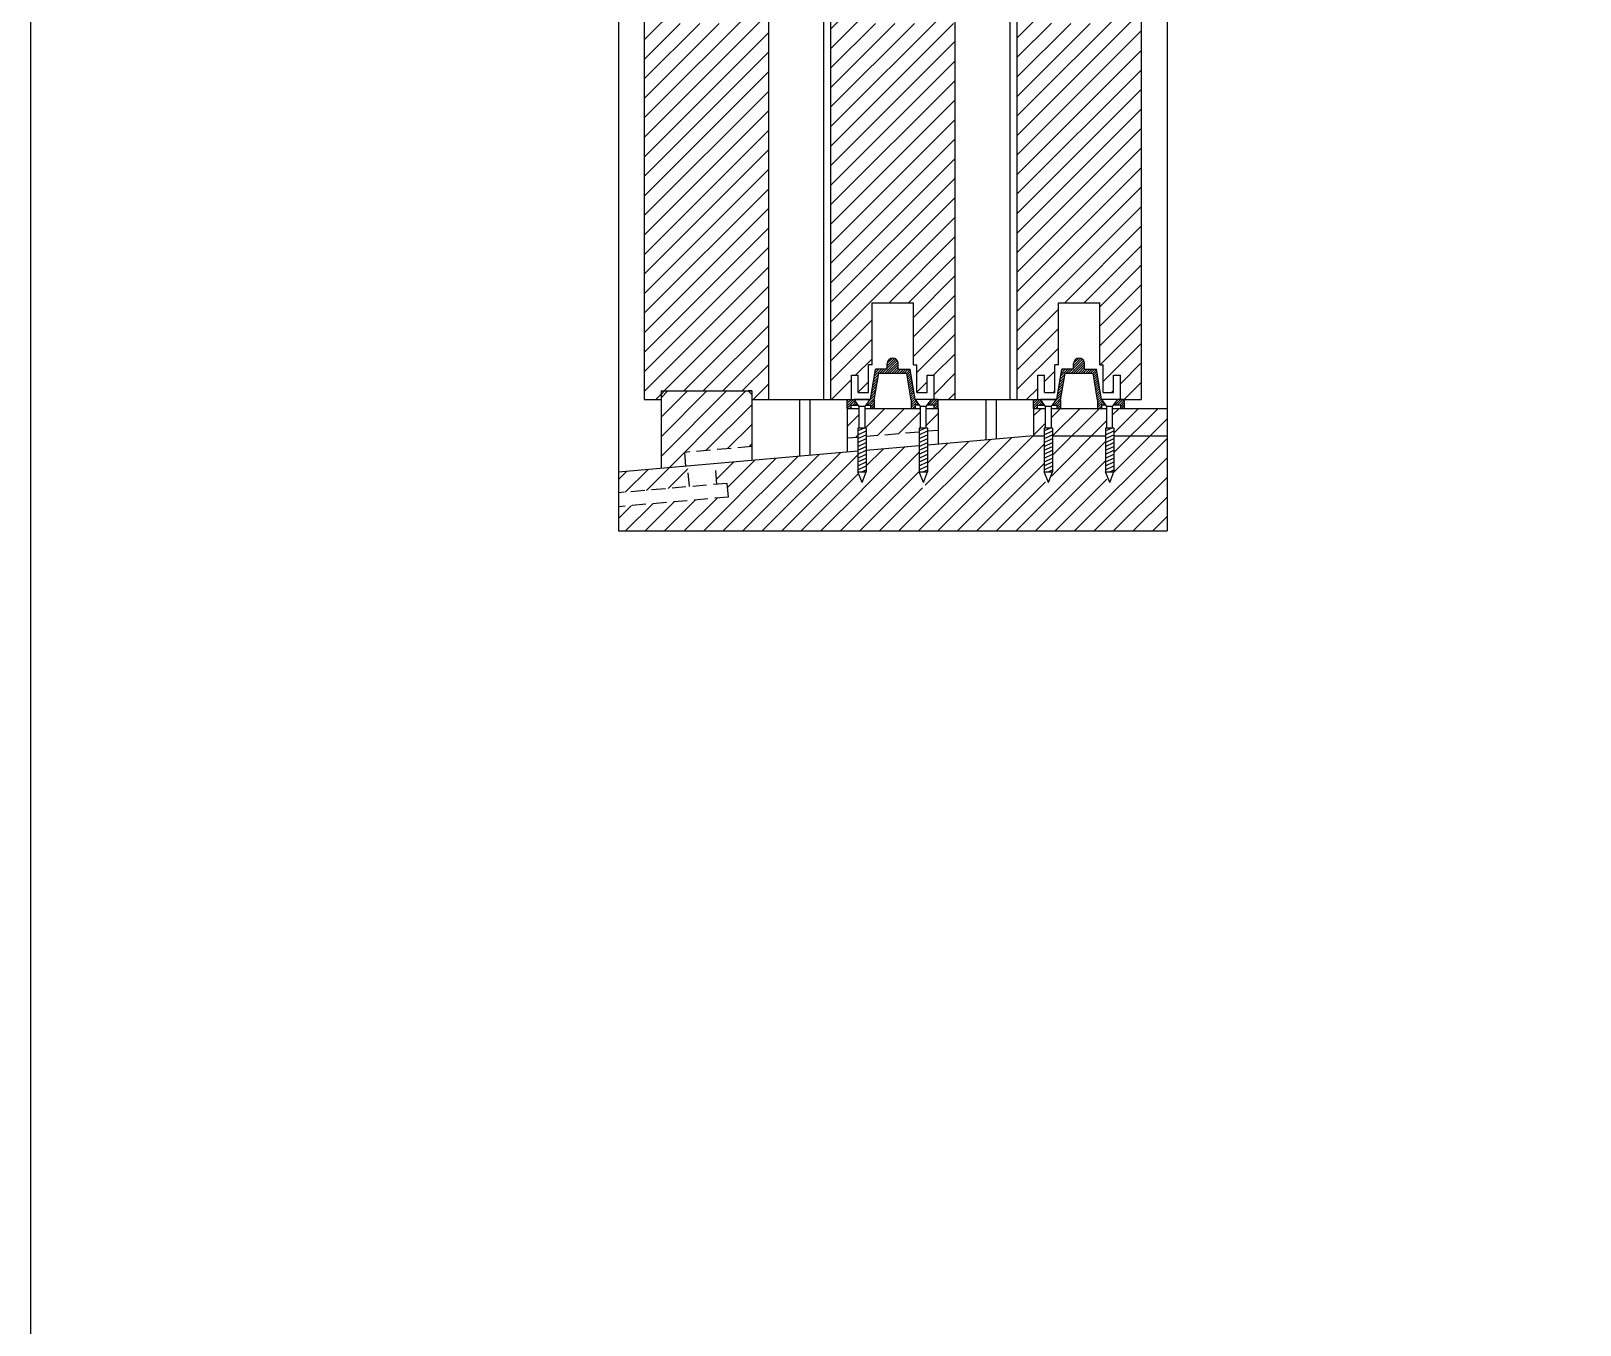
# Model space of a CAD drawing. Header units: inches. Extents: x 1985 to 11287, y 379 to 3234.
# Drawn here: x 7876.57 to 7904.63, y 1405.7 to 1429.13 of the extents above; entities that cross this region are included whole.
import ezdxf

# ---------------------------------------------------------------- set-up
doc = ezdxf.new("R2010")
doc.units = ezdxf.units.IN
doc.header["$MEASUREMENT"] = 0
doc.linetypes.add('HIDDEN', pattern=[0.375, 0.25, -0.125])
for name, color, linetype in [('alum. sill 99', 1, 'CONTINUOUS'), ('hardware 99', 94, 'CONTINUOUS'), ('hatch 99', 1, 'CONTINUOUS'), ('separation 99', 3, 'CONTINUOUS'), ('wood detail 99', 7, 'CONTINUOUS')]:
    doc.layers.add(name, color=color, linetype=linetype)

msp = doc.modelspace()

# ---------------------------------------------------------------- hatches: boundary and pattern name
at = {"layer": 'alum. sill 99'}
h = msp.add_hatch(dxfattribs=at)
h.set_pattern_fill('ANSI31', color=256, scale=2, style=0)
h.paths.add_polyline_path([(7889.782299, 1429.504894, 0.350781059), (7889.657299, 1429.648022, -0.375199902), (7889.532299, 1429.804272), (7889.305799, 1429.804272), (7889.305799, 1429.265257), (7889.844799, 1429.265257), (7889.844799, 1429.491772), (7889.782299, 1429.491772)], flags=17)
h.paths.add_polyline_path([(7889.930799, 1428.991059), (7889.930799, 1429.265257), (7888.305799, 1429.265257), (7888.305799, 1429.832222), (7888.243299, 1429.832222), (7887.680799, 1429.59115), (7887.680799, 1428.308801), (7887.680799, 1422.457221), (7887.985799, 1422.457221), (7887.985799, 1422.611221), (7889.625799, 1422.611221), (7889.625799, 1422.457221), (7889.930799, 1422.457221)])
h.paths.add_polyline_path([(7893.3058, 1428.991059), (7893.3058, 1429.265257), (7891.6808, 1429.265257), (7891.6808, 1429.832222), (7891.6183, 1429.832222), (7891.0558, 1429.59115), (7891.0558, 1428.308801), (7891.0558, 1422.457221), (7891.3558, 1422.457221), (7891.4308, 1422.457221), (7891.4308, 1422.894721), (7891.5558, 1422.894721), (7891.5558, 1422.582221), (7891.7433, 1422.582221), (7891.7433, 1423.082221), (7891.8058, 1423.082221), (7891.8058, 1424.207221), (7892.5558, 1424.207221), (7892.5558, 1423.082221), (7892.6183, 1423.082221), (7892.6183, 1422.582221), (7892.8058, 1422.582221), (7892.8058, 1422.894721), (7892.9308, 1422.894721), (7892.9308, 1422.457221), (7893.0058, 1422.457221), (7893.3058, 1422.457221)])
h.paths.add_polyline_path([(7893.2198, 1429.491772), (7893.1573, 1429.491772), (7893.1573, 1429.504894, 0.350781059), (7893.0323, 1429.648022, -0.375199902), (7892.9073, 1429.804272), (7892.6808, 1429.804272), (7892.6808, 1429.265257), (7893.2198, 1429.265257)], flags=17)
h.paths.add_polyline_path([(7896.680802, 1428.991059), (7896.680802, 1429.265257), (7895.055802, 1429.265257), (7895.055802, 1429.832222), (7894.993302, 1429.832222), (7894.430802, 1429.59115), (7894.430802, 1428.308801), (7894.430802, 1422.457221), (7894.805802, 1422.457221), (7894.805802, 1422.894721), (7894.930802, 1422.894721), (7894.930802, 1422.582221), (7895.118302, 1422.582221), (7895.118302, 1423.082221), (7895.180802, 1423.082221), (7895.180802, 1424.207221), (7895.930802, 1424.207221), (7895.930802, 1423.082221), (7895.993302, 1423.082221), (7895.993302, 1422.582221), (7896.180802, 1422.582221), (7896.180802, 1422.894721), (7896.305802, 1422.894721), (7896.305802, 1422.457221), (7896.380802, 1422.457221), (7896.680802, 1422.457221)])
h.paths.add_polyline_path([(7896.594802, 1429.491772), (7896.532302, 1429.491772), (7896.532302, 1429.504894, 0.350781059), (7896.407302, 1429.648022, -0.375199902), (7896.282302, 1429.804272), (7896.055802, 1429.804272), (7896.055802, 1429.265257), (7896.594802, 1429.265257)], flags=17)
at = {"layer": 'hardware 99'}
h = msp.add_hatch(dxfattribs=at)
h.set_pattern_fill('ANSI31', color=256, scale=0.25, style=0)
h.set_pattern_definition([(45, (8236.08597, -469.106973), (-0.0220970869, 0.0220970869), [])])
h.paths.add_polyline_path([(7891.481389, 1422.457221), (7891.3558, 1422.457221), (7891.3558, 1422.297221), (7891.4278, 1422.297221), (7891.4278, 1422.357221), (7891.554918, 1422.357221)])
h.paths.add_polyline_path([(7891.846855, 1422.445594), (7891.926976, 1422.935221), (7892.434625, 1422.935221), (7892.514745, 1422.445594), (7892.514745, 1422.297221), (7892.586745, 1422.297221), (7892.586745, 1422.357221), (7892.664918, 1422.357221), (7892.591389, 1422.457221), (7892.5858, 1422.457221), (7892.4958, 1423.007221), (7892.2808, 1423.007221), (7892.2808, 1423.107221, 1), (7892.0808, 1423.107221), (7892.0808, 1423.007221), (7891.8658, 1423.007221), (7891.7758, 1422.457221), (7891.770212, 1422.457221), (7891.696683, 1422.357221), (7891.774855, 1422.357221), (7891.774855, 1422.297221), (7891.846855, 1422.297221)])
h.paths.add_polyline_path([(7893.0058, 1422.457221), (7892.880212, 1422.457221), (7892.806683, 1422.357221), (7892.9338, 1422.357221), (7892.9338, 1422.297221), (7893.0058, 1422.297221)])
h = msp.add_hatch(dxfattribs=at)
h.set_pattern_fill('ANSI31', color=256, scale=0.25, style=0)
h.set_pattern_definition([(45, (8239.460972, -469.106973), (-0.0220970869, 0.0220970869), [])])
h.paths.add_polyline_path([(7894.85639, 1422.457221), (7894.730802, 1422.457221), (7894.730802, 1422.297221), (7894.802802, 1422.297221), (7894.802802, 1422.357221), (7894.92992, 1422.357221)])
h.paths.add_polyline_path([(7895.221857, 1422.445594), (7895.301978, 1422.935221), (7895.809626, 1422.935221), (7895.889747, 1422.445594), (7895.889747, 1422.297221), (7895.961747, 1422.297221), (7895.961747, 1422.357221), (7896.03992, 1422.357221), (7895.96639, 1422.457221), (7895.960802, 1422.457221), (7895.870802, 1423.007221), (7895.655802, 1423.007221), (7895.655802, 1423.107221, 1), (7895.455802, 1423.107221), (7895.455802, 1423.007221), (7895.240802, 1423.007221), (7895.150802, 1422.457221), (7895.145214, 1422.457221), (7895.071685, 1422.357221), (7895.149857, 1422.357221), (7895.149857, 1422.297221), (7895.221857, 1422.297221)])
h.paths.add_polyline_path([(7896.380802, 1422.457221), (7896.255214, 1422.457221), (7896.181685, 1422.357221), (7896.308802, 1422.357221), (7896.308802, 1422.297221), (7896.380802, 1422.297221)])
at = {"layer": 'hatch 99'}
h = msp.add_hatch(dxfattribs=at)
h.set_pattern_fill('ANSI31', color=256, scale=2, style=0)
h.set_pattern_definition([(45, (8458.89197, 822.07213), (-0.176776695, 0.176776695), [])])
h.paths.add_polyline_path([(7889.625799, 1422.548721), (7889.563299, 1422.611221), (7888.048299, 1422.611221), (7887.985799, 1422.548721), (7887.985799, 1421.211561), (7888.435953, 1421.250647), (7888.414327, 1421.49971), (7889.625799, 1421.605769)])
h.paths.add_polyline_path([(7888.466064, 1421.253262), (7887.212549, 1421.14442), (7887.212549, 1420.768009), (7888.498503, 1420.879667)], flags=17)
h.paths.add_polyline_path([(7897.149552, 1421.797221), (7896.185802, 1421.797221), (7896.185802, 1421.147221), (7896.163302, 1421.090221), (7896.163302, 1420.96142), (7896.110802, 1420.821714), (7896.058302, 1420.96142), (7896.058302, 1421.090221), (7896.035802, 1421.147221), (7896.035802, 1421.797221), (7895.075802, 1421.797221), (7895.075802, 1421.147221), (7895.053302, 1421.090221), (7895.053302, 1420.96142), (7895.000802, 1420.821714), (7894.948302, 1420.96142), (7894.948302, 1421.090221), (7894.925802, 1421.147221), (7894.925802, 1421.797221), (7894.730802, 1421.797221), (7892.8108, 1421.63051), (7892.8108, 1421.147221), (7892.7883, 1421.090221), (7892.7883, 1420.96142), (7892.7358, 1420.821714), (7892.6833, 1420.96142), (7892.6833, 1421.090221), (7892.6608, 1421.147221), (7892.6608, 1421.617486), (7891.7008, 1421.53413), (7891.7008, 1421.147221), (7891.6783, 1421.090221), (7891.6783, 1420.96142), (7891.6258, 1420.821714), (7891.5733, 1420.96142), (7891.5733, 1421.090221), (7891.5508, 1421.147221), (7891.5508, 1421.521106), (7888.96419, 1421.296513), (7888.996629, 1420.922919), (7889.183426, 1420.939138), (7889.205052, 1420.690075), (7887.212549, 1420.517069), (7887.212549, 1420.077221), (7897.149552, 1420.077221)])
h.paths.add_polyline_path([(7891.5733, 1422.297221), (7891.3558, 1422.297221), (7891.3558, 1421.755115), (7891.5508, 1421.772046), (7891.5508, 1421.939721), (7891.5733, 1421.939721)])
h.paths.add_polyline_path([(7892.6833, 1422.297221), (7891.6783, 1422.297221), (7891.6783, 1421.939721), (7891.7008, 1421.939721), (7891.7008, 1421.785071), (7892.6608, 1421.868426), (7892.6608, 1421.939721), (7892.6833, 1421.939721)])
h.paths.add_polyline_path([(7893.0058, 1422.297221), (7892.7883, 1422.297221), (7892.7883, 1421.939721), (7892.8108, 1421.939721), (7892.8108, 1421.88145), (7893.0058, 1421.898382)])
h.paths.add_polyline_path([(7894.948302, 1422.297221), (7894.730802, 1422.297221), (7894.730802, 1421.797221), (7894.925802, 1421.797221), (7894.925802, 1421.939721), (7894.948302, 1421.939721)])
h.paths.add_polyline_path([(7896.058302, 1422.297221), (7895.053302, 1422.297221), (7895.053302, 1421.939721), (7895.075802, 1421.939721), (7895.075802, 1421.797221), (7896.035802, 1421.797221), (7896.035802, 1421.939721), (7896.058302, 1421.939721)])
h.paths.add_polyline_path([(7897.149552, 1422.297221), (7896.380802, 1422.297221), (7896.163302, 1422.297221), (7896.163302, 1421.939721), (7896.185802, 1421.939721), (7896.185802, 1421.797221), (7897.149552, 1421.797221)])

# ---------------------------------------------------------------- linework, layer by layer
at = {"layer": 'hardware 99'}
for p, q in [((7891.7758, 1422.457221), (7891.8658, 1423.007221)), ((7891.846855, 1422.445594), (7891.926976, 1422.935221)), ((7892.0808, 1423.007221), (7891.8658, 1423.007221)), ((7891.926976, 1422.935221), (7892.434625, 1422.935221)), ((7892.0808, 1423.007221), (7892.0808, 1423.107221)), ((7892.2808, 1423.007221), (7892.2808, 1423.107221)), ((7892.2808, 1423.007221), (7892.4958, 1423.007221)), ((7892.514745, 1422.445594), (7892.434625, 1422.935221)), ((7892.5858, 1422.457221), (7892.4958, 1423.007221)), ((7895.150802, 1422.457221), (7895.240802, 1423.007221)), ((7895.221857, 1422.445594), (7895.301978, 1422.935221)), ((7895.455802, 1423.007221), (7895.240802, 1423.007221)), ((7895.301978, 1422.935221), (7895.809626, 1422.935221)), ((7895.455802, 1423.007221), (7895.455802, 1423.107221)), ((7895.655802, 1423.007221), (7895.655802, 1423.107221)), ((7895.655802, 1423.007221), (7895.870802, 1423.007221)), ((7895.889747, 1422.445594), (7895.809626, 1422.935221)), ((7895.960802, 1422.457221), (7895.870802, 1423.007221)), ((7891.3558, 1422.297221), (7891.3558, 1422.457221)), ((7891.3558, 1422.457221), (7891.7758, 1422.457221)), ((7891.4278, 1422.297221), (7891.4278, 1422.357221)), ((7891.4278, 1422.357221), (7891.554918, 1422.357221)), ((7891.5733, 1422.332221), (7891.481389, 1422.457221)), ((7891.770212, 1422.457221), (7891.481389, 1422.457221)), ((7891.5733, 1421.939721), (7891.5733, 1422.332221)), ((7891.6783, 1422.332221), (7891.5733, 1422.332221)), ((7891.6783, 1422.332221), (7891.770212, 1422.457221)), ((7891.6783, 1421.939721), (7891.6783, 1422.332221)), ((7891.696683, 1422.357221), (7891.774855, 1422.357221)), ((7891.774855, 1422.357221), (7891.774855, 1422.297221)), ((7891.846855, 1422.445594), (7891.846855, 1422.297221)), ((7892.514745, 1422.445594), (7892.514745, 1422.297221)), ((7893.0058, 1422.457221), (7892.5858, 1422.457221)), ((7892.664918, 1422.357221), (7892.586745, 1422.357221)), ((7892.586745, 1422.357221), (7892.586745, 1422.297221)), ((7892.6833, 1422.332221), (7892.591389, 1422.457221)), ((7892.880212, 1422.457221), (7892.591389, 1422.457221)), ((7892.6833, 1421.939721), (7892.6833, 1422.332221)), ((7892.7883, 1422.332221), (7892.6833, 1422.332221)), ((7892.7883, 1422.332221), (7892.880212, 1422.457221)), ((7892.7883, 1421.939721), (7892.7883, 1422.332221)), ((7892.9338, 1422.357221), (7892.806683, 1422.357221)), ((7892.9338, 1422.297221), (7892.9338, 1422.357221)), ((7893.0058, 1422.297221), (7893.0058, 1422.457221)), ((7894.730802, 1422.297221), (7894.730802, 1422.457221)), ((7894.730802, 1422.457221), (7895.150802, 1422.457221)), ((7894.802802, 1422.297221), (7894.802802, 1422.357221)), ((7894.802802, 1422.357221), (7894.92992, 1422.357221)), ((7894.948302, 1422.332221), (7894.85639, 1422.457221)), ((7895.145214, 1422.457221), (7894.85639, 1422.457221)), ((7894.948302, 1421.939721), (7894.948302, 1422.332221)), ((7895.053302, 1422.332221), (7894.948302, 1422.332221)), ((7895.053302, 1422.332221), (7895.145214, 1422.457221)), ((7895.053302, 1421.939721), (7895.053302, 1422.332221)), ((7895.071685, 1422.357221), (7895.149857, 1422.357221)), ((7895.149857, 1422.357221), (7895.149857, 1422.297221)), ((7895.221857, 1422.445594), (7895.221857, 1422.297221)), ((7895.889747, 1422.445594), (7895.889747, 1422.297221)), ((7896.380802, 1422.457221), (7895.960802, 1422.457221)), ((7896.03992, 1422.357221), (7895.961747, 1422.357221)), ((7895.961747, 1422.357221), (7895.961747, 1422.297221)), ((7896.058302, 1422.332221), (7895.96639, 1422.457221)), ((7896.255214, 1422.457221), (7895.96639, 1422.457221)), ((7896.058302, 1421.939721), (7896.058302, 1422.332221)), ((7896.163302, 1422.332221), (7896.058302, 1422.332221)), ((7896.163302, 1422.332221), (7896.255214, 1422.457221)), ((7896.163302, 1421.939721), (7896.163302, 1422.332221)), ((7896.308802, 1422.357221), (7896.181685, 1422.357221)), ((7896.308802, 1422.297221), (7896.308802, 1422.357221)), ((7896.380802, 1422.297221), (7896.380802, 1422.457221)), ((7891.3558, 1422.297221), (7891.4278, 1422.297221)), ((7891.774855, 1422.297221), (7891.846855, 1422.297221)), ((7892.514745, 1422.297221), (7892.586745, 1422.297221)), ((7892.9338, 1422.297221), (7893.0058, 1422.297221)), ((7894.730802, 1422.297221), (7894.802802, 1422.297221)), ((7895.149857, 1422.297221), (7895.221857, 1422.297221)), ((7895.889747, 1422.297221), (7895.961747, 1422.297221)), ((7896.308802, 1422.297221), (7896.380802, 1422.297221)), ((7891.7008, 1421.939721), (7891.5508, 1421.939721)), ((7891.5508, 1421.939721), (7891.5508, 1421.147221)), ((7891.5508, 1421.889298), (7891.652532, 1421.939721)), ((7891.5508, 1421.818882), (7891.7008, 1421.889298)), ((7891.5508, 1421.748466), (7891.7008, 1421.818882)), ((7891.7008, 1421.939721), (7891.7008, 1421.147221)), ((7892.8108, 1421.939721), (7892.6608, 1421.939721)), ((7892.6608, 1421.939721), (7892.6608, 1421.147221)), ((7892.6608, 1421.889298), (7892.762532, 1421.939721)), ((7892.6608, 1421.818882), (7892.8108, 1421.889298)), ((7892.6608, 1421.748466), (7892.8108, 1421.818882)), ((7892.8108, 1421.939721), (7892.8108, 1421.147221)), ((7895.075802, 1421.939721), (7894.925802, 1421.939721)), ((7894.925802, 1421.939721), (7894.925802, 1421.147221)), ((7894.925802, 1421.889298), (7895.027534, 1421.939721)), ((7894.925802, 1421.818882), (7895.075802, 1421.889298)), ((7894.925802, 1421.748466), (7895.075802, 1421.818882)), ((7895.075802, 1421.939721), (7895.075802, 1421.147221)), ((7896.185802, 1421.939721), (7896.035802, 1421.939721)), ((7896.035802, 1421.939721), (7896.035802, 1421.147221)), ((7896.035802, 1421.889298), (7896.137534, 1421.939721)), ((7896.035802, 1421.818882), (7896.185802, 1421.889298)), ((7896.035802, 1421.748466), (7896.185802, 1421.818882)), ((7896.185802, 1421.939721), (7896.185802, 1421.147221)), ((7891.5508, 1421.67805), (7891.7008, 1421.748466)), ((7891.5508, 1421.607633), (7891.7008, 1421.67805)), ((7891.5508, 1421.537217), (7891.7008, 1421.607633)), ((7891.5508, 1421.466801), (7891.7008, 1421.537217)), ((7892.6608, 1421.67805), (7892.8108, 1421.748466)), ((7892.6608, 1421.607633), (7892.8108, 1421.67805)), ((7892.6608, 1421.537217), (7892.8108, 1421.607633)), ((7892.6608, 1421.466801), (7892.8108, 1421.537217)), ((7894.925802, 1421.67805), (7895.075802, 1421.748466)), ((7894.925802, 1421.607633), (7895.075802, 1421.67805)), ((7894.925802, 1421.537217), (7895.075802, 1421.607633)), ((7894.925802, 1421.466801), (7895.075802, 1421.537217)), ((7896.035802, 1421.67805), (7896.185802, 1421.748466)), ((7896.035802, 1421.607633), (7896.185802, 1421.67805)), ((7896.035802, 1421.537217), (7896.185802, 1421.607633)), ((7896.035802, 1421.466801), (7896.185802, 1421.537217)), ((7891.5508, 1421.396384), (7891.7008, 1421.466801)), ((7891.5508, 1421.325968), (7891.7008, 1421.396384)), ((7891.5508, 1421.255552), (7891.7008, 1421.325968)), ((7891.5508, 1421.185135), (7891.7008, 1421.255552)), ((7892.6608, 1421.396384), (7892.8108, 1421.466801)), ((7892.6608, 1421.325968), (7892.8108, 1421.396384)), ((7892.6608, 1421.255552), (7892.8108, 1421.325968)), ((7892.6608, 1421.185135), (7892.8108, 1421.255552)), ((7894.925802, 1421.396384), (7895.075802, 1421.466801)), ((7894.925802, 1421.325968), (7895.075802, 1421.396384)), ((7894.925802, 1421.255552), (7895.075802, 1421.325968)), ((7894.925802, 1421.185135), (7895.075802, 1421.255552)), ((7896.035802, 1421.396384), (7896.185802, 1421.466801)), ((7896.035802, 1421.325968), (7896.185802, 1421.396384)), ((7896.035802, 1421.255552), (7896.185802, 1421.325968)), ((7896.035802, 1421.185135), (7896.185802, 1421.255552)), ((7891.6258, 1420.957221), (7891.5508, 1421.147221)), ((7891.5508, 1421.147221), (7891.7008, 1421.147221)), ((7891.620036, 1421.147221), (7891.7008, 1421.185135)), ((7891.6258, 1420.957221), (7891.7008, 1421.147221)), ((7892.7358, 1420.957221), (7892.6608, 1421.147221)), ((7892.6608, 1421.147221), (7892.8108, 1421.147221)), ((7892.730036, 1421.147221), (7892.8108, 1421.185135)), ((7892.7358, 1420.957221), (7892.8108, 1421.147221)), ((7895.000802, 1420.957221), (7894.925802, 1421.147221)), ((7894.925802, 1421.147221), (7895.075802, 1421.147221)), ((7894.995038, 1421.147221), (7895.075802, 1421.185135)), ((7895.000802, 1420.957221), (7895.075802, 1421.147221)), ((7896.110802, 1420.957221), (7896.035802, 1421.147221)), ((7896.035802, 1421.147221), (7896.185802, 1421.147221)), ((7896.105038, 1421.147221), (7896.185802, 1421.185135)), ((7896.110802, 1420.957221), (7896.185802, 1421.147221))]:
    msp.add_line(p, q, dxfattribs=at)
for centre in [(7892.1808, 1423.107221), (7895.555802, 1423.107221)]:
    msp.add_arc(centre, 0.1, 0, 180, dxfattribs=at)
at = {"layer": 'hatch 99'}
msp.add_line((7893.0058, 1422.297221), (7893.0058, 1421.647441), dxfattribs=at)
at = {"layer": 'separation 99', "color": 3}
msp.add_lwpolyline([(7876.573778, 1460.358828), (8777.601674, 1460.629696), (8777.601674, 1223.895804), (7876.573778, 1223.624935)], close=True, dxfattribs=at)
at = {"layer": 'wood detail 99'}
for p, q in [((7887.212549, 1444.077706), (7887.212549, 1420.077221)), ((7890.9308, 1422.457221), (7890.9308, 1441.324706)), ((7894.305804, 1422.457221), (7894.305804, 1441.324706)), ((7897.149554, 1440.824706), (7897.149554, 1422.457221)), ((7887.680799, 1429.827772), (7887.680799, 1428.308801)), ((7889.930799, 1429.827772), (7889.930799, 1428.308801)), ((7891.0558, 1429.827772), (7891.0558, 1428.308801)), ((7893.3058, 1429.827772), (7893.3058, 1428.308801)), ((7894.430802, 1429.827772), (7894.430802, 1428.308801)), ((7896.680802, 1429.827772), (7896.680802, 1428.308801)), ((7887.680799, 1428.991059), (7887.680799, 1422.457221)), ((7889.930799, 1428.991059), (7889.930799, 1422.457221)), ((7891.0558, 1428.991059), (7891.0558, 1422.457221)), ((7893.3058, 1428.991059), (7893.3058, 1422.457221)), ((7894.430802, 1428.991059), (7894.430802, 1422.457221)), ((7896.680802, 1428.991059), (7896.680802, 1422.457221)), ((7891.8058, 1423.082221), (7891.8058, 1424.207221)), ((7891.8058, 1424.207221), (7892.5558, 1424.207221)), ((7892.5558, 1423.082221), (7892.5558, 1424.207221)), ((7895.180802, 1423.082221), (7895.180802, 1424.207221)), ((7895.180802, 1424.207221), (7895.930802, 1424.207221)), ((7895.930802, 1423.082221), (7895.930802, 1424.207221)), ((7891.4308, 1422.894721), (7891.5558, 1422.894721)), ((7891.4308, 1422.457221), (7891.4308, 1422.894721)), ((7891.5558, 1422.582221), (7891.5558, 1422.894721)), ((7891.7433, 1422.582221), (7891.7433, 1423.082221)), ((7891.8058, 1423.082221), (7891.7433, 1423.082221)), ((7892.5558, 1423.082221), (7892.6183, 1423.082221)), ((7892.6183, 1422.582221), (7892.6183, 1423.082221)), ((7892.8058, 1422.894721), (7892.9308, 1422.894721)), ((7892.8058, 1422.582221), (7892.8058, 1422.894721)), ((7892.9308, 1422.457221), (7892.9308, 1422.894721)), ((7894.805802, 1422.894721), (7894.930802, 1422.894721)), ((7894.805802, 1422.457221), (7894.805802, 1422.894721)), ((7894.930802, 1422.582221), (7894.930802, 1422.894721)), ((7895.118302, 1422.582221), (7895.118302, 1423.082221)), ((7895.180802, 1423.082221), (7895.118302, 1423.082221)), ((7895.930802, 1423.082221), (7895.993302, 1423.082221)), ((7895.993302, 1422.582221), (7895.993302, 1423.082221)), ((7896.180802, 1422.894721), (7896.305802, 1422.894721)), ((7896.180802, 1422.582221), (7896.180802, 1422.894721)), ((7896.305802, 1422.457221), (7896.305802, 1422.894721)), ((7887.985799, 1422.611221), (7889.625799, 1422.611221)), ((7887.985799, 1422.611221), (7887.985799, 1421.211561)), ((7888.048299, 1422.611221), (7887.985799, 1422.548721)), ((7889.625799, 1422.611221), (7889.563299, 1422.611221)), ((7889.563299, 1422.611221), (7889.625799, 1422.548721)), ((7889.625799, 1422.611221), (7889.625799, 1421.35396)), ((7887.680799, 1422.457221), (7887.985799, 1422.457221)), ((7889.625799, 1422.457221), (7889.930799, 1422.457221)), ((7889.625799, 1422.457221), (7889.930799, 1422.457221)), ((7889.805799, 1422.457221), (7891.3558, 1422.457221)), ((7890.493299, 1422.457221), (7890.493299, 1421.429284)), ((7890.680799, 1422.457221), (7890.680799, 1421.445564)), ((7891.0558, 1422.457221), (7891.4308, 1422.457221)), ((7891.5558, 1422.582221), (7891.7433, 1422.582221)), ((7892.6183, 1422.582221), (7892.8058, 1422.582221)), ((7892.9308, 1422.457221), (7893.3058, 1422.457221)), ((7892.9308, 1422.457221), (7893.3058, 1422.457221)), ((7893.0058, 1422.297221), (7893.0058, 1422.457221)), ((7893.3058, 1422.457221), (7894.430802, 1422.457221)), ((7893.8683, 1422.457221), (7893.8683, 1421.722331)), ((7894.0558, 1422.457221), (7894.0558, 1421.738612)), ((7894.430802, 1422.457221), (7894.805802, 1422.457221)), ((7894.930802, 1422.582221), (7895.118302, 1422.582221)), ((7895.993302, 1422.582221), (7896.180802, 1422.582221)), ((7896.305802, 1422.457221), (7896.680802, 1422.457221)), ((7896.305802, 1422.457221), (7896.680802, 1422.457221)), ((7897.149552, 1422.457221), (7897.149552, 1420.077221)), ((7891.3558, 1422.297221), (7891.5733, 1422.297221)), ((7891.3558, 1422.297221), (7891.3558, 1421.504174)), ((7891.6783, 1422.297221), (7892.6833, 1422.297221)), ((7892.7883, 1422.297221), (7893.0058, 1422.297221)), ((7894.730802, 1422.297221), (7894.948302, 1422.297221)), ((7894.730802, 1422.297221), (7894.730802, 1421.797221)), ((7895.053302, 1422.297221), (7896.058302, 1422.297221)), ((7896.163302, 1422.297221), (7896.380802, 1422.297221)), ((7896.380802, 1422.297221), (7897.149552, 1422.297221)), ((7894.730802, 1421.797221), (7892.8108, 1421.63051)), ((7894.730802, 1421.797221), (7894.925802, 1421.797221)), ((7895.075802, 1421.797221), (7896.035802, 1421.797221)), ((7896.185802, 1421.797221), (7897.149552, 1421.797221)), ((7891.5508, 1421.521106), (7887.212549, 1421.14442)), ((7892.6608, 1421.617486), (7891.7008, 1421.53413)), ((7887.212549, 1420.077221), (7897.149552, 1420.077221))]:
    msp.add_line(p, q, dxfattribs=at)
at = {"layer": 'wood detail 99', "color": 1, "linetype": 'HIDDEN'}
for p, q in [((7891.5508, 1421.772046), (7891.3558, 1421.755115)), ((7892.6608, 1421.868426), (7891.7008, 1421.785071)), ((7893.0058, 1421.898382), (7892.8108, 1421.88145)), ((7889.625799, 1421.605769), (7888.414327, 1421.49971)), ((7888.435953, 1421.250647), (7888.414327, 1421.49971)), ((7888.498503, 1420.879667), (7888.466064, 1421.253262)), ((7888.996629, 1420.922919), (7888.96419, 1421.296513)), ((7889.183426, 1420.939138), (7887.212549, 1420.768009)), ((7889.205052, 1420.690075), (7889.183426, 1420.939138)), ((7889.205052, 1420.690075), (7887.212549, 1420.517069))]:
    msp.add_line(p, q, dxfattribs=at)

doc.saveas('drawing.dxf')
